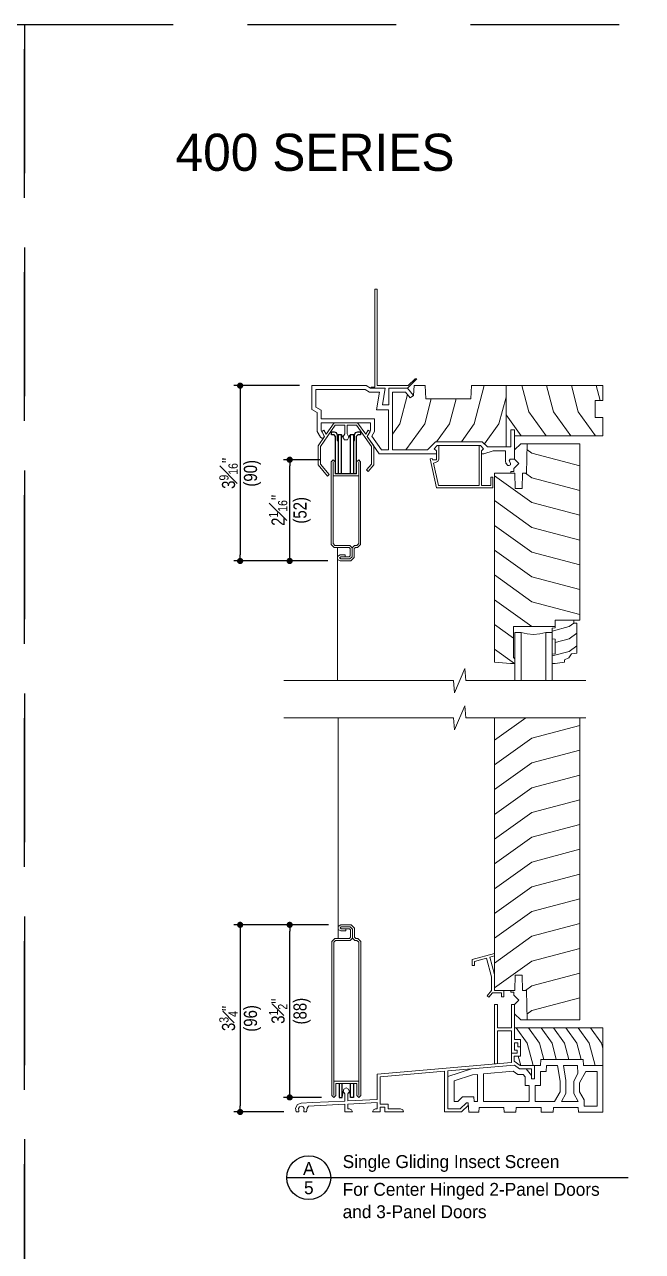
# Model space of a CAD drawing. Extents: x 0 to 323, y 0 to 44.
# Drawn here: x 136 to 148.47, y 19.24 to 44 of the extents above; entities that cross this region are included whole.
import ezdxf
from ezdxf.enums import TextEntityAlignment as Align

# ---------------------------------------------------------------- set-up
doc = ezdxf.new("R2010")
doc.units = 0
doc.header["$LTSCALE"] = 6
doc.header["$MEASUREMENT"] = 0
doc.linetypes.add('DASHED', pattern=[0.75, 0.5, -0.25])
doc.layers.get('0').update_dxf_attribs({"linetype": 'CONTINUOUS'})
doc.layers.get('Defpoints').update_dxf_attribs({"linetype": 'CONTINUOUS'})
for name, color, linetype in [('A-ANNO-DIMS', 3, 'CONTINUOUS'), ('A-ANNO-TEXT', 4, 'CONTINUOUS'), ('A-DETL-MBND', 8, 'CONTINUOUS')]:
    doc.layers.add(name, color=color, linetype=linetype)
doc.layers.add('A-DETL-MCUT', color=6, linetype='CONTINUOUS', lineweight=20)
doc.layers.add('A-DETL-PATT', color=8, linetype='CONTINUOUS', lineweight=5)
doc.layers.add('PLOT VIEW', color=1, linetype='DASHED', plot=False)
doc.styles.add('ADF Text', font='FRABK.TTF', dxfattribs={"width": 0.85})
doc.dimstyles.new('ADF 3 inches equals 1 foot', dxfattribs={"dimtxt": 0.265625, "dimasz": 0.125, "dimexe": 0.125, "dimexo": 0.25, "dimgap": 0.03125, "dimtad": 1, "dimdec": 6, "dimzin": 3, "dimdsep": 46, "dimlunit": 4, "dimtxsty": 'ADF Text', "dimblk": 'DOT', "dimcen": 0, "dimclrd": 256, "dimclre": 256, "dimclrt": 256, "dimadec": 0, "dimazin": 0, "dimtfac": 0.7, "dimtdec": 6, "dimtix": 1, "dimtmove": 0, "dimatfit": 0, "dimldrblk": 'DOT', "dimfxl": 0, "dimfrac": 1, "dimtolj": 1, "dimtzin": 4, "dimlwd": -1, "dimlwe": -1, "dimarcsym": 0})

# ---------------------------------------------------------------- blocks, each defined once
blk = doc.blocks.new('200 Series Sections')
at = {"layer": 'PLOT VIEW'}
blk.add_lwpolyline([(0, 44), (34, 44), (34, 0), (0, 0)], close=True, dxfattribs=at)
at = {"layer": 'A-ANNO-TEXT', "color": 8, "insert": (3.047, 41.036), "char_height": 0.75, "width": 5.4286, "attachment_point": 7, "style": 'ADF Text'}
blk.add_mtext('{\\fFranklin Gothic Demi Cond|b0|i0|c0|p34;\\W1;400 SERIES}', dxfattribs=at)
blk = doc.blocks.new('Shaded Breakline 2')
at = {"layer": 'A-DETL-MCUT', "color": 145}
blk.add_lwpolyline([(3.048, 0), (0.624, 0), (0.602, 0.244), (0.398, -0.244), (0.376, 0), (-3.048, 0)], dxfattribs=at)
blk = doc.blocks.new('400 Series Shaded Sill 2')
at = {"layer": 'A-DETL-MCUT', "color": 145}
for p, q in [((-1.862, 2.453), (-1.862, 2.422)), ((-1.862, 2.422), (-1.8, 2.422)), ((-1.8, 2.422), (-1.8, 2.359)), ((-1.8, 2.359), (-1.696, 2.257)), ((-1.782, 2.172), (-1.696, 2.257)), ((-1.657, 1.859), (-1.782, 1.982)), ((-1.532, 1.859), (-1.657, 1.859)), ((-2.656, 0.87), (-3.133, 0.717)), ((-1.445, 0.739), (-1.551, 0.876))]:
    blk.add_line(p, q, dxfattribs=at)
for points in [[(-0.469, 7.958), (-0.469, 1.859), (-1.532, 1.859), (-1.542, 2.453), (-1.626, 2.453), (-1.631, 2.766), (-1.77, 2.766), (-1.775, 2.453), (-2.188, 2.453), (-2.188, 7.958)], [(-2, 2.453), (-2, 2.328), (-2.047, 2.328), (-2.047, 2.406), (-2.227, 2.406), (-2.302, 2.318), (-2.337, 2.349), (-2.25, 2.451), (-2.25, 2.73), (-2.351, 3.106), (-2.594, 3.041), (-2.594, 2.956), (-2.641, 2.956), (-2.641, 3.077), (-2.188, 3.199), (-2.188, 3.15), (-2.281, 3.125), (-2.188, 2.777)], [(-1.666, 1.314), (-1.666, 1.462), (-1.782, 1.462), (-1.782, 2.172), (-1.844, 2.172), (-1.844, 1.703), (-2.126, 1.703), (-2.126, 2.172), (-2.188, 2.172), (-2.188, 0.973), (-2.126, 0.978), (-2.126, 1.641), (-1.844, 1.641), (-1.844, 1.19)], [(0, 0.938), (0, 1.703), (-1.782, 1.703)], [(-2.716, 0.139), (-2.853, 0.002), (-3.195, 0.002), (-3.195, 0.823), (-4.493, 0.711), (-4.493, 0.158), (-4.337, 0.158), (-4.337, 0.064), (-4.086, 0.064), (-4.042, 0.046), (-4.024, 0.002), (-4.399, 0.002), (-4.399, 0.096), (-4.493, 0.096), (-4.493, 0.002), (-4.649, 0.002), (-4.631, 0.046), (-4.587, 0.064), (-4.555, 0.064), (-4.555, 0.19), (-5.149, 0.162), (-5.149, 0.064), (-5.117, 0.064), (-5.073, 0.046), (-5.055, 0.002), (-5.211, 0.002), (-5.211, 0.159), (-5.831, 0.129), (-5.941, 0.118), (-5.969, 0.081), (-5.984, 0.002), (-6.039, 0.002), (-6.039, 0.033), (-6.032, 0.071), (-6.051, 0.105), (-6.088, 0.118), (-6.124, 0.105), (-6.143, 0.071), (-6.136, 0.033), (-6.136, 0.002), (-6.191, 0.002), (-6.206, 0.081), (-6.165, 0.153), (-6.088, 0.182), (-5.867, 0.19), (-5.211, 0.221), (-5.211, 0.369), (-5.241, 0.412), (-5.228, 0.463), (-5.18, 0.486), (-5.132, 0.463), (-5.118, 0.412), (-5.149, 0.369), (-5.149, 0.224), (-4.555, 0.252), (-4.555, 0.768), (-1.844, 1.003), (-1.844, 1.19), (-1.728, 1.19), (-1.728, 1.252), (-1.782, 1.252), (-1.782, 1.4), (-1.72, 1.4), (-1.72, 1.314), (-1.666, 1.314), (-1.666, 1.128), (-1.792, 1.128), (-1.792, 1.026), (-1.668, 0.938), (-1.383, 0.938)], [(-1.383, 0.938), (-1.383, 0.674), (-1.445, 0.674), (-1.445, 0.876), (-1.681, 0.876), (-1.783, 0.946), (-3.133, 0.829), (-3.133, 0.064), (-2.879, 0.064), (-2.755, 0.188), (-2.719, 0.188), (-2.707, 0), (-2.505, 0), (-2.5, 0.094), (-2, 0.094), (-1.995, 0), (-1.755, 0), (-1.75, 0.094), (-1.25, 0.094), (-1.245, 0), (-1.005, 0), (-1, 0.094), (-0.5, 0.094), (-0.495, 0), (0, 0), (0, 0.938), (-0.392, 0.938), (-0.398, 1.062), (-1.252, 1.062), (-1.258, 0.938), (-1.383, 0.938)]]:
    blk.add_lwpolyline(points, dxfattribs=at)
for points in [[(-3.005, 0.214), (-2.927, 0.214), (-2.833, 0.308), (-2.606, 0.308), (-2.6, 0.214), (-2.534, 0.214), (-2.534, 0.76), (-2.634, 0.752), (-3.005, 0.63)], [(-2.414, 0.214), (-1.487, 0.214), (-1.487, 0.536), (-1.567, 0.536), (-1.573, 0.709), (-1.61, 0.756), (-1.718, 0.756), (-1.815, 0.823), (-2.414, 0.771)], [(-0.866, 0.625), (-0.916, 0.942), (-1.138, 0.942), (-1.144, 0.818), (-1.263, 0.818), (-1.263, 0.536), (-1.367, 0.536), (-1.367, 0.214), (-0.975, 0.214), (-0.866, 0.407)], [(-0.795, 0.942), (-0.746, 0.634), (-0.746, 0.375), (-0.837, 0.214), (-0.5, 0.214), (-0.591, 0.375), (-0.591, 0.625), (-0.504, 0.779), (-0.512, 0.942)], [(-0.12, 0.818), (-0.344, 0.818), (-0.471, 0.593), (-0.471, 0.407), (-0.38, 0.246), (-0.38, 0.12), (-0.12, 0.12)]]:
    blk.add_lwpolyline(points, close=True, dxfattribs=at)
at = {"layer": 'A-DETL-PATT', "color": 145}
for points in [[(-1.559, 7.958), (-2.188, 7.508)], [(-0.469, 7.803), (-1.434, 7.547), (-2.188, 7.008)], [(-0.469, 7.303), (-1.434, 7.047), (-2.188, 6.508)], [(-0.469, 6.803), (-1.434, 6.547), (-2.188, 6.008)], [(-0.469, 6.303), (-1.434, 6.047), (-2.188, 5.508)], [(-0.469, 5.803), (-1.434, 5.547), (-2.188, 5.008)], [(-0.469, 5.303), (-1.434, 5.047), (-2.188, 4.508)], [(-0.469, 4.803), (-1.434, 4.547), (-2.188, 4.008)], [(-0.469, 4.303), (-1.434, 4.047), (-2.188, 3.508)], [(-0.469, 3.803), (-1.434, 3.547), (-2.188, 3.008)], [(-0.469, 3.303), (-1.434, 3.047), (-2.188, 2.508)], [(-0.469, 2.803), (-1.434, 2.547), (-1.566, 2.453)], [(-0.469, 2.303), (-1.434, 2.047), (-1.534, 1.976)], [(-1.408, 0.938), (-1.528, 1.393), (-1.75, 1.703)], [(-1.191, 1.062), (-1.278, 1.393), (-1.5, 1.703)], [(-0.941, 1.062), (-1.028, 1.393), (-1.25, 1.703)], [(-0.691, 1.062), (-0.778, 1.393), (-1, 1.703)], [(-0.441, 1.062), (-0.528, 1.393), (-0.75, 1.703)], [(-0.158, 0.938), (-0.278, 1.393), (-0.5, 1.703)], [(0, 1.286), (-0.028, 1.393), (-0.25, 1.703)], [(-1.658, 0.938), (-1.708, 1.128)]]:
    blk.add_lwpolyline(points, dxfattribs=at)
at = {"layer": 'A-DETL-MCUT'}
blk.add_blockref('Shaded Breakline 2', (-3.392, 7.958), dxfattribs=at)
blk = doc.blocks.new('200 Gliding Screen')
at = {"layer": 'A-DETL-MBND'}
for p, q in [((-0.062, 0.054), (-0.087, 0.097)), ((0.062, 0.054), (0.087, 0.097))]:
    blk.add_line(p, q, dxfattribs=at)
for points in [[(0.158, -0.036), (0.175, -0.006), (0.175, 0.1), (0.193, 0.144), (0.238, 0.162), (0.293, 0.162), (0.293, 0.1), (0.238, 0.1), (0.208, 0.069), (0.208, -0.687), (-0.208, -0.687), (-0.208, 0.069), (-0.238, 0.1), (-0.293, 0.1), (-0.293, 0.162), (-0.238, 0.162), (-0.193, 0.144), (-0.175, 0.1), (-0.175, -0.006), (-0.158, -0.036)], [(-0.087, -0.687), (-0.087, 0.097), (-0.158, 0.097), (-0.158, -0.687)], [(0.158, -0.687), (0.158, 0.097), (0.087, 0.097), (0.087, -0.687)]]:
    blk.add_lwpolyline(points, dxfattribs=at)
at = {"layer": 'A-DETL-MCUT'}
blk.add_line((0.258, -0.727), (-0.258, -0.727), dxfattribs=at)
for points in [[(0.258, -0.443), (0.258, -2.095), (0.221, -2.132), (0.174, -2.132), (0.129, -2.178), (0.129, -2.36), (0.083, -2.406), (-0.104, -2.406), (-0.128, -2.385), (-0.104, -2.365), (0.066, -2.365), (0.088, -2.343), (0.088, -2.195), (0.066, -2.173), (-0.237, -2.173), (-0.298, -2.112), (-0.298, -0.443), (-0.258, -0.402), (-0.217, -0.443), (-0.217, -0.687), (0.217, -0.687), (0.217, -0.443), (0.258, -0.402), (0.298, -0.443), (0.298, -2.112), (0.237, -2.173), (0.191, -2.173), (0.169, -2.195), (0.169, -2.377), (0.1, -2.446), (-0.115, -2.446), (-0.168, -2.416), (-0.168, -2.355), (-0.115, -2.325), (-0.013, -2.325), (-0.013, -2.365)], [(0.129, -2.178), (0.083, -2.132), (-0.221, -2.132), (-0.258, -2.095), (-0.258, -0.443)], [(-0.168, -2.181), (-0.168, -4.862)]]:
    blk.add_lwpolyline(points, dxfattribs=at)
blk = doc.blocks.new('400 Series Shaded Inswing Stile')
at = {"layer": 'A-DETL-MCUT', "color": 145}
for p, q in [((-3.5, 0.632), (-4.469, 0.632)), ((-4.469, 0.132), (-3.5, 0.132))]:
    blk.add_line(p, q, dxfattribs=at)
blk.add_lwpolyline([(-3.375, -0.024), (-3.375, 0.819), (-3.25, 0.819), (-3.25, 1.313), (0.313, 1.313), (0.313, 0.25), (-0.281, 0.24), (-0.281, 0.156), (-0.594, 0.151), (-0.594, 0.012), (-0.281, 0.007), (-0.281, -0.406), (-4.094, -0.406), (-4.125, -0.087), (-4.125, 0.007), (-4.031, 0.007), (-4, -0.024)], close=True, dxfattribs=at)
for points in [[(-4.008, 1.093), (-4.047, 1.005), (-4.094, 1.005), (-4.125, 0.819), (-4.125, 0.757), (-3.934, 0.757), (-3.929, 0.819), (-3.633, 0.819), (-3.628, 0.757), (-3.411, 0.757), (-3.406, 0.819), (-3.25, 0.819), (-3.25, 1.195), (-3.307, 1.195), (-3.307, 1.257), (-3.917, 1.257), (-3.927, 1.147), (-4.008, 1.093)], [(-4.469, 0.757), (-3.5, 0.757), (-3.5, 0.632), (-3.527, 0.51), (-3.536, 0.382), (-3.527, 0.254), (-3.5, 0.132), (-3.5, 0.007), (-4.469, 0.007)], [(0.313, 0.25), (0.313, 0.125), (0.19, 0), (0, 0), (-0.085, 0.086), (-0.187, -0.018), (-0.25, -0.018), (-0.25, -0.08), (-0.281, -0.08)]]:
    blk.add_lwpolyline(points, dxfattribs=at)
at = {"layer": 'A-DETL-MCUT', "color": 145, "const_width": 0.0000001}
for points in [[(-3.875, 0.632), (-3.875, 0.132)], [(-3.686, 0.132), (-3.686, 0.171), (-3.567, 0.219), (-3.567, 0.545), (-3.686, 0.593), (-3.686, 0.632)]]:
    blk.add_lwpolyline(points, dxfattribs=at)
at = {"layer": 'A-DETL-PATT', "color": 145}
for points in [[(-3.968, 0.757), (-3.878, 1.098), (-3.764, 1.257)], [(-3.701, 0.819), (-3.628, 1.098), (-3.514, 1.257)], [(-3.131, 1.313), (-2.875, 0.348), (-2.336, -0.406)], [(-2.631, 1.313), (-2.375, 0.348), (-1.836, -0.406)], [(-2.131, 1.313), (-1.875, 0.348), (-1.336, -0.406)], [(-1.631, 1.313), (-1.375, 0.348), (-0.836, -0.406)], [(-1.131, 1.313), (-0.875, 0.348), (-0.336, -0.406)], [(-0.631, 1.313), (-0.375, 0.348), (-0.281, 0.216)], [(-0.131, 1.313), (0.125, 0.348), (0.196, 0.248)], [(-3.468, 0.757), (-3.378, 1.098), (-3.307, 1.197)], [(-3.375, 0.348), (-2.836, -0.406)], [(-4.125, -0.002), (-3.836, -0.406)], [(-3.609, -0.024), (-3.336, -0.406)]]:
    blk.add_lwpolyline(points, dxfattribs=at)
blk = doc.blocks.new('400 Series Shaded Inswing Head No Fin')
at = {"layer": 'A-DETL-MCUT', "color": 145}
for points in [[(-3.359, -1.375), (-4.513, -1.375), (-4.758, -1.024), (-4.688, -0.902), (-4.688, -0.75), (-5.688, -0.75), (-5.688, -0.902), (-5.631, -1.001), (-5.626, -1.032), (-5.645, -1.057), (-5.676, -1.06), (-5.7, -1.041), (-5.768, -0.924), (-5.768, -0.543), (-5.875, -0.481), (-5.875, 0), (-4.778, 0), (-4.692, -0.05), (-4.398, -0.05), (-4.451, -0.387), (-4.324, -0.387), (-4.324, -0.05), (-3.944, -0.05), (-3.825, -0.198), (-3.888, -0.248), (-3.982, -0.13), (-4.248, -0.13), (-4.248, -1.295), (-3.54, -1.295), (-3.377, -1.131), (-2.436, -1.131), (-2.333, -1.235), (-1.862, -1.235), (-1.862, -0.891), (-1.782, -0.891), (-1.782, -1.485), (-1.872, -1.485), (-1.892, -1.519), (-1.866, -1.564), (-1.866, -1.595), (-1.893, -1.61), (-1.921, -1.61), (-1.958, -1.565), (-1.969, -1.516), (-1.969, -1.315), (-2.213, -1.315), (-2.407, -1.375), (-2.453, -1.375)], [(-1.782, -1.016), (0, -1.016), (0, -0.64), (-0.156, -0.64), (-0.156, -0.298), (0, -0.298), (0, 0), (-2.655, 0), (-2.669, -0.266), (-3.576, -0.266), (-3.59, 0), (-3.81, 0), (-3.825, -0.198)], [(-1.956, -1.235), (-1.956, 0)], [(-3.312, -1.211), (-3.312, -1.487), (-3.33, -1.53), (-3.42, -1.566), (-3.319, -2.016), (-2.5, -2.016), (-2.5, -1.211), (-2.469, -1.211), (-2.408, -1.273), (-2.453, -1.318), (-2.453, -2.016), (-2.266, -2.016), (-2.266, -1.844), (-2.219, -1.844), (-2.219, -2.063), (-3.356, -2.063), (-3.488, -1.479), (-3.445, -1.47), (-3.438, -1.5), (-3.359, -1.5), (-3.359, -1.318), (-3.405, -1.273), (-3.344, -1.211), (-2.5, -1.211)]]:
    blk.add_lwpolyline(points, dxfattribs=at)
blk.add_lwpolyline([(-5.688, -0.497), (-5.688, -0.67), (-4.608, -0.67), (-4.608, -0.924), (-4.664, -1.02), (-4.471, -1.295), (-4.328, -1.295), (-4.328, -0.487), (-4.568, -0.487), (-4.512, -0.13), (-4.713, -0.13), (-4.8, -0.08), (-5.795, -0.08), (-5.795, -0.435)], close=True, dxfattribs=at)
at = {"layer": 'A-DETL-PATT', "color": 145}
for points in [[(-2.394, 0), (-2.598, -0.768), (-2.858, -1.131)], [(-1.637, 0), (-1.497, -0.529), (-1.149, -1.016)], [(-1.137, 0), (-0.997, -0.529), (-0.649, -1.016)], [(-0.637, 0), (-0.497, -0.529), (-0.149, -1.016)], [(-0.137, 0), (-0.058, -0.298)], [(-3.942, -0.18), (-4.098, -0.768), (-4.248, -0.978)], [(-1.956, -0.232), (-2.098, -0.768), (-2.39, -1.177)], [(-3.465, -0.266), (-3.598, -0.768), (-3.975, -1.295)], [(-2.965, -0.266), (-3.098, -0.768), (-3.358, -1.131)], [(-1.956, -0.587), (-1.649, -1.016)]]:
    blk.add_lwpolyline(points, dxfattribs=at)
at = {"layer": 'A-DETL-MCUT', "xscale": -1, "rotation": 270}
blk.add_blockref('400 Series Shaded Inswing Stile', (-1.782, -1.485), dxfattribs=at)
blk = doc.blocks.new('_DOT')
at = {"color": 0, "linetype": 'ByBlock'}
blk.add_line((-0.5, 0), (-1, 0), dxfattribs=at)
at = {"color": 0, "linetype": 'ByBlock', "const_width": 0.5}
blk.add_lwpolyline([(-0.25, 0, 1), (0.25, 0, 1)], format="xyb", close=True, dxfattribs=at)
blk = doc.blocks.new('*D230')
at = {"layer": 'A-ANNO-DIMS', "transparency": 16777216}
for p, q in [((141.548, 36.712), (140.226, 36.712)), ((140.351, 36.587), (140.351, 33.298)), ((142.12, 33.173), (140.226, 33.173))]:
    blk.add_line(p, q, dxfattribs=at)
at = {"layer": 'Defpoints', "color": 0, "transparency": 16777216}
for p in [(141.798, 36.712), (140.351, 33.173), (142.37, 33.173)]:
    blk.add_point(p, dxfattribs=at)
at = {"layer": 'A-ANNO-DIMS', "transparency": 16777216, "xscale": 0.125, "yscale": 0.125, "zscale": 0.125}
for p, rotation in [((140.351, 36.712), 90), ((140.351, 33.173), 270)]:
    blk.add_blockref('_DOT', p, dxfattribs=dict(at, rotation=rotation))
at = {"layer": 'A-ANNO-DIMS', "transparency": 16777216, "insert": (140.351, 34.942), "char_height": 0.26562, "attachment_point": 5, "rotation": 90, "style": 'ADF Text'}
blk.add_mtext('\\A1;3{\\H0.700000x;\\S9#16;}"\\P\\f [;\\fFranklin Gothic Book;(90)\\f]', dxfattribs=at)
blk = doc.blocks.new('*D231')
at = {"layer": 'A-ANNO-DIMS', "transparency": 16777216}
for p, q in [((141.978, 35.217), (141.226, 35.217)), ((141.351, 33.298), (141.351, 35.092)), ((142.12, 33.173), (141.226, 33.173))]:
    blk.add_line(p, q, dxfattribs=at)
at = {"layer": 'Defpoints', "color": 0, "transparency": 16777216}
for p in [(141.351, 35.217), (142.228, 35.217), (142.37, 33.173)]:
    blk.add_point(p, dxfattribs=at)
at = {"layer": 'A-ANNO-DIMS', "transparency": 16777216, "xscale": 0.125, "yscale": 0.125, "zscale": 0.125}
for p, rotation in [((141.351, 35.217), 90), ((141.351, 33.173), 270)]:
    blk.add_blockref('_DOT', p, dxfattribs=dict(at, rotation=rotation))
at = {"layer": 'A-ANNO-DIMS', "transparency": 16777216, "insert": (141.351, 34.195), "char_height": 0.26562, "attachment_point": 5, "rotation": 90, "style": 'ADF Text'}
blk.add_mtext('\\A1;2{\\H0.700000x;\\S1#16;}"\\P\\f [;\\fFranklin Gothic Book;(52)\\f]', dxfattribs=at)
blk = doc.blocks.new('*D232')
at = {"layer": 'A-ANNO-DIMS', "transparency": 16777216}
for p, q in [((142.131, 25.829), (140.226, 25.829)), ((140.351, 25.704), (140.351, 22.177)), ((141.232, 22.052), (140.226, 22.052))]:
    blk.add_line(p, q, dxfattribs=at)
at = {"layer": 'Defpoints', "color": 0, "transparency": 16777216}
for p in [(142.381, 25.829), (140.351, 22.052), (141.482, 22.052)]:
    blk.add_point(p, dxfattribs=at)
at = {"layer": 'A-ANNO-DIMS', "transparency": 16777216, "xscale": 0.125, "yscale": 0.125, "zscale": 0.125}
for p, rotation in [((140.351, 25.829), 90), ((140.351, 22.052), 270)]:
    blk.add_blockref('_DOT', p, dxfattribs=dict(at, rotation=rotation))
at = {"layer": 'A-ANNO-DIMS', "transparency": 16777216, "insert": (140.351, 23.94), "char_height": 0.26562, "attachment_point": 5, "rotation": 90, "style": 'ADF Text'}
blk.add_mtext('\\A1;3{\\H0.700000x;\\S3#4;}"\\P\\f [;\\fFranklin Gothic Book;(96)\\f]', dxfattribs=at)
blk = doc.blocks.new('*D233')
at = {"layer": 'A-ANNO-DIMS', "transparency": 16777216}
for p, q in [((142.131, 25.829), (141.226, 25.829)), ((141.351, 22.471), (141.351, 25.704)), ((141.99, 22.346), (141.226, 22.346))]:
    blk.add_line(p, q, dxfattribs=at)
at = {"layer": 'Defpoints', "color": 0, "transparency": 16777216}
for p in [(141.351, 25.829), (142.381, 25.829), (142.24, 22.346)]:
    blk.add_point(p, dxfattribs=at)
at = {"layer": 'A-ANNO-DIMS', "transparency": 16777216, "xscale": 0.125, "yscale": 0.125, "zscale": 0.125}
for p, rotation in [((141.351, 25.829), 90), ((141.351, 22.346), 270)]:
    blk.add_blockref('_DOT', p, dxfattribs=dict(at, rotation=rotation))
at = {"layer": 'A-ANNO-DIMS', "transparency": 16777216, "insert": (141.351, 24.087), "char_height": 0.26562, "attachment_point": 5, "rotation": 90, "style": 'ADF Text'}
blk.add_mtext('\\A1;3{\\H0.700000x;\\S1#2;}"\\P\\f [;\\fFranklin Gothic Book;(88)\\f]', dxfattribs=at)
blk = doc.blocks.new('AW Detail Tag')
at = {"layer": 'A-ANNO-TEXT'}
blk.add_line((6.886, 0), (0, 0), dxfattribs=at)
blk.add_circle((0.443, 0), 0.443, dxfattribs=at)
blk = doc.blocks.new('Gliding Screen Bottom Rail')
at = {"layer": 'A-DETL-MBND'}
for p, q in [((-0.086, -0.194), (-0.062, -0.074)), ((0.062, -0.074), (0.086, -0.194))]:
    blk.add_line(p, q, dxfattribs=at)
for points in [[(-0.144, 0.094), (-0.144, -0.194), (-0.086, -0.194), (-0.086, 0.094)], [(0.144, 0.094), (0.144, -0.194), (0.086, -0.194), (0.086, 0.094)]]:
    blk.add_lwpolyline(points, dxfattribs=at)
at = {"layer": 'A-DETL-MCUT'}
for points in [[(-0.165, 3.019), (-0.165, 7.472)], [(0.127, 3.025), (0.081, 2.979), (-0.216, 2.979), (-0.253, 2.942), (-0.253, -0.15), (-0.253, 0.135), (0.252, 0.135), (0.252, -0.15), (0.253, 2.942), (0.216, 2.979), (0.173, 2.979), (0.127, 3.025), (0.127, 3.206), (0.081, 3.252), (-0.101, 3.252), (-0.125, 3.232), (-0.101, 3.212), (0.064, 3.212), (0.087, 3.19), (0.087, 3.041), (0.064, 3.019), (-0.232, 3.019), (-0.293, 2.959), (-0.294, -0.15), (-0.253, -0.19), (-0.213, -0.15), (-0.213, 0.094), (0.211, 0.094), (0.211, -0.15), (0.252, -0.19), (0.292, -0.15), (0.293, 2.959), (0.232, 3.019), (0.19, 3.019), (0.168, 3.041), (0.168, 3.223), (0.098, 3.293), (-0.113, 3.293), (-0.165, 3.262), (-0.165, 3.202), (-0.113, 3.171), (-0.01, 3.171), (-0.01, 3.212)]]:
    blk.add_lwpolyline(points, dxfattribs=at)

msp = doc.modelspace()

# ---------------------------------------------------------------- linework, layer by layer
at = {"layer": 'A-DETL-MCUT', "color": 145}
msp.add_lwpolyline([(143.7291704, 36.6615755), (143.9156058, 36.8480108), (143.8846698, 36.8524302), (143.7438151, 36.7115755), (143.1188151, 36.7115755), (143.1188151, 38.6615755), (143.0688151, 38.6615755), (143.0688151, 36.7115755), (143.0688151, 36.6813587), (143.0054925, 36.6813571), (142.9813006, 36.6615755)], dxfattribs=at)
at = {"layer": 'A-DETL-MCUT'}
msp.add_lwpolyline([(142.6982134, 35.9145755), (142.9994872, 35.4843119), (142.9994872, 35.1283562), (142.9007326, 35.0115725), (142.9366212, 34.9812244), (143.0464872, 35.111148), (143.0464872, 35.4994542), (142.9148114, 35.6875067), (142.9732337, 35.7882804), (142.9324896, 35.8119012), (142.8850306, 35.7300382), (142.7229064, 35.9615755), (142.2474813, 35.9615755), (142.0853571, 35.7300382), (142.0378981, 35.8119012), (141.997154, 35.7882804), (142.0555763, 35.6875067), (141.9239005, 35.4994542), (141.9239005, 35.1110238), (142.1152915, 34.8863009), (142.1510718, 34.9167792), (141.9709005, 35.1282926), (141.9709005, 35.4843119), (142.2721743, 35.9145755), (142.4616926, 35.9145755), (142.4616926, 35.7397394), (142.4231926, 35.6730555), (142.4541926, 35.6193619), (142.5161926, 35.6193619), (142.5471926, 35.6730555), (142.5086926, 35.7397394), (142.5086926, 35.9145755)], close=True, dxfattribs=at)

# ---------------------------------------------------------------- block references
at = {"layer": 'A-ANNO-TEXT'}
for name, p in [('200 Series Sections', (102.0000016, -0.0000001)), ('200 Series Sections', (136.0000016, -0.0000001)), ('AW Detail Tag', (141.2929182, 20.7257766))]:
    msp.add_blockref(name, p, dxfattribs=at)
at = {"layer": 'A-DETL-MCUT'}
for name, p in [('400 Series Shaded Inswing Head No Fin', (147.6731938, 36.7115755)), ('200 Gliding Screen', (142.4851926, 35.6193619)), ('Shaded Breakline 2', (144.2809288, 30.7576394)), ('400 Series Shaded Sill 2', (147.6731938, 22.0501034)), ('Gliding Screen Bottom Rail', (142.4933027, 22.5359358))]:
    msp.add_blockref(name, p, dxfattribs=at)

# ---------------------------------------------------------------- texts
at = {"layer": 'A-ANNO-TEXT', "style": 'ADF Text'}
msp.add_text('A', height=0.2604167, dxfattribs=at).set_placement((141.7368366, 20.702711), align=Align.BOTTOM_CENTER)
msp.add_text('5', height=0.2604167, dxfattribs=at).set_placement((141.7368366, 20.6528916), align=Align.TOP_CENTER)
at = {"layer": 'A-ANNO-TEXT', "char_height": 0.260416667, "line_spacing_factor": 1.04, "style": 'ADF Text'}
for s, insert, width, attachment_point in [('\\A1;{\\W1;Single Gliding Insect Screen}', (142.4200852, 20.8416865), 5.086071361, 7), ('\\A1;{\\W1;For Center Hinged 2-Panel Doors and 3-Panel Doors}', (142.4200786, 20.6206617), 5.598438645, 1)]:
    msp.add_mtext(s, dxfattribs=dict(at, insert=insert, width=width, attachment_point=attachment_point))

# ---------------------------------------------------------------- dimensions: what is measured, and where the dimension line sits
at = {"layer": 'A-ANNO-DIMS'}
for base, p1, p2, angle, picture, middle in [((140.3506938, 33.1731859), (141.7981938, 36.7115755), (142.3697596, 33.1731859), 270, '*D230', (140.3506938, 34.9423807)), ((141.3506938, 35.2168766), (142.3697596, 33.1731859), (142.2275803, 35.2168766), 90, '*D231', (141.3506938, 34.1950313)), ((140.3506938, 22.0519358), (142.3807309, 25.8285963), (141.4823841, 22.0519358), 270, '*D232', (140.3506938, 23.940266)), ((141.3506938, 25.8285963), (142.2400656, 22.3458836), (142.3807309, 25.8285963), 90, '*D233', (141.3506938, 24.0872399))]:
    dim = msp.add_linear_dim(base=base, p1=p1, p2=p2, angle=angle, dimstyle='ADF 3 inches equals 1 foot', override={"dimdec": 4, "dimpost": '\\X\\f'}, dxfattribs=at)
    dim.commit()
    dim.dimension.update_dxf_attribs({"geometry": picture, "text_midpoint": middle, "dimtype": 160})

doc.saveas('drawing.dxf')
